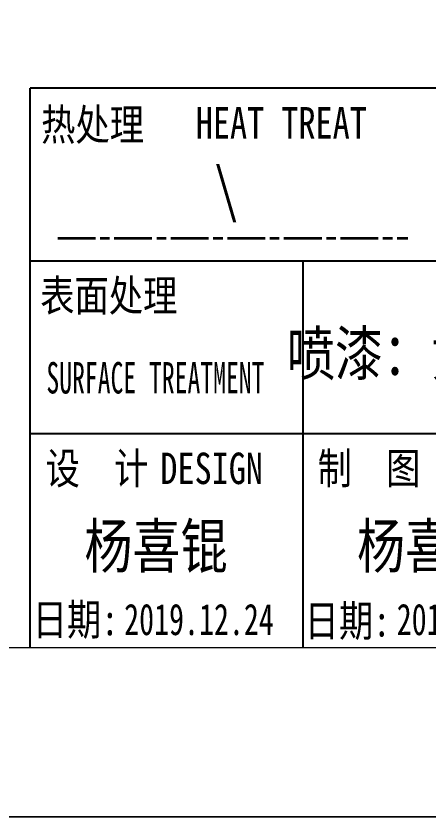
# Model space of a CAD drawing. Header units: millimetres. Extents: x -49592 to 104182, y -50696 to 41603.
# Drawn here: x -48518.6 to -48485.8, y 40985.9 to 41049.6 of the extents above; entities that cross this region are included whole.
import ezdxf
from ezdxf.enums import TextEntityAlignment as Align

# ---------------------------------------------------------------- set-up
doc = ezdxf.new("R2010")
doc.units = ezdxf.units.MM
doc.header["$LTSCALE"] = 0.5
doc.linetypes.add('AM_ISO08W050x2', pattern=[9, 6, -0.75, 1.5, -0.75])
doc.layers.add('图\\M+19E79\\M+195B6\\M+18E9A', color=7, linetype='Continuous')
doc.layers.add('表面处理', color=7, linetype='Continuous')
for name, color, linetype, lineweight in [('图框', 7, 'Continuous', 18), ('热处理', 7, 'Continuous', 20), ('粗点划线', 6, 'AM_ISO08W050x2', 35)]:
    doc.layers.add(name, color=color, linetype=linetype, lineweight=lineweight)
doc.layers.add('打印', color=7, linetype='Continuous', lineweight=15, plot=False)
doc.layers.add('打印-禁用', color=7, linetype='Continuous', lineweight=15, plot=False)
doc.styles.add('国标', font='simfang.ttf', dxfattribs={"width": 0.8})

# ---------------------------------------------------------------- blocks, each defined once
blk = doc.blocks.new('GZDEH零件A3图框V01版')
at = {"layer": '图\\M+19E79\\M+195B6\\M+18E9A', "color": 7}
blk.add_line((3272.49, -1788.461), (3092.49, -1788.461), dxfattribs=at)
at = {"layer": '图\\M+19E79\\M+195B6\\M+18E9A', "color": 9}
for p, q in [((3272.49, -1788.461), (3092.49, -1788.461)), ((3181.99, -1802.211), (3092.49, -1802.211)), ((3114.17, -1802.211), (3114.17, -1815.961)), ((3181.99, -1815.961), (3092.49, -1815.961)), ((3114.17, -1815.961), (3114.17, -1832.961)), ((3114.17, -1815.961), (3114.17, -1832.961))]:
    blk.add_line(p, q, dxfattribs=at)
at = {"layer": '图\\M+19E79\\M+195B6\\M+18E9A', "color": 9, "linetype": 'Continuous'}
blk.add_line((3092.49, -1832.961), (3092.49, -1788.461), dxfattribs=at)
at = {"layer": '图框', "linetype": 'Continuous'}
blk.add_line((2882.49, -1832.961), (3272.49, -1832.961), dxfattribs=at)
at = {"layer": '打印-禁用', "linetype": 'Continuous'}
blk.add_line((2857.49, -1846.461), (3277.49, -1846.461), dxfattribs=at)
at = {"layer": '图\\M+19E79\\M+195B6\\M+18E9A', "color": 9, "style": '国标'}
for s, width, p in [('热处理', 0.8, (3093.349, -1792.606)), ('表面处理', 0.8, (3093.275, -1806.208)), ('SURFACE TREATMENT', 0.6, (3093.768, -1812.752)), (' DESIGN', 0.8, (3101.469, -1819.96))]:
    blk.add_text(s, height=2.5, dxfattribs=dict(at, width=width)).set_placement(p)
at = {"layer": '图\\M+19E79\\M+195B6\\M+18E9A', "color": 9, "style": '国标', "width": 0.8}
for s, p in [('HEAT TREAT', (3112.454, -1792.456)), ('设  计', (3097.793, -1819.96)), ('制  图', (3119.431, -1819.96)), ('日期:', (3096.088, -1831.999)), ('日期:', (3117.713, -1832.097))]:
    blk.add_text(s, height=2.5, dxfattribs=at).set_placement(p, align=Align.CENTER)
blk = doc.blocks.new('DEH A3')
at = {"layer": '图框'}
blk.add_blockref('GZDEH零件A3图框V01版', (-2857.49, 1846.461), dxfattribs=at)

msp = doc.modelspace()

# ---------------------------------------------------------------- linework, layer by layer
at = {"layer": '打印'}
msp.add_lwpolyline([(-48752.491, 41282.893), (-48332.491, 41282.893), (-48332.491, 40985.893), (-48752.491, 40985.893)], close=True, dxfattribs=at)
at = {"layer": '粗点划线', "linetype": 'AM_ISO08W050x2'}
msp.add_line((-48515.316, 41031.964), (-48487.455, 41031.964), dxfattribs=at)

# ---------------------------------------------------------------- block references
at = {"layer": '图框'}
msp.add_blockref('DEH A3', (-48752.491, 40985.893), dxfattribs=at)

# ---------------------------------------------------------------- texts
at = {"layer": '图\\M+19E79\\M+195B6\\M+18E9A', "color": 3, "style": '国标'}
for s, height, width, p in [('杨喜锟', 3.5, 0.8, (-48513.193, 41005.709)), ('杨喜锟', 3.5, 0.8, (-48491.513, 41005.709)), ('2019.12.24', 2.5, 0.7, (-48510.028, 41000.373)), ('2019.12.24', 2.5, 0.7, (-48488.348, 41000.373))]:
    msp.add_text(s, height=height, dxfattribs=dict(at, width=width)).set_placement(p)
at = {"layer": '热处理', "color": 3, "style": '国标', "width": 0.8}
msp.add_text('\\', height=3.5, dxfattribs=at).set_placement((-48501.911, 41034.089), align=Align.CENTER)
at = {"layer": '表面处理', "color": 3, "style": '国标', "width": 0.8}
msp.add_text('喷漆：黄色油漆 2.5Y8/12 ', height=3.5, dxfattribs=at).set_placement((-48474.191, 41021.036), align=Align.CENTER)

doc.saveas('drawing.dxf')
